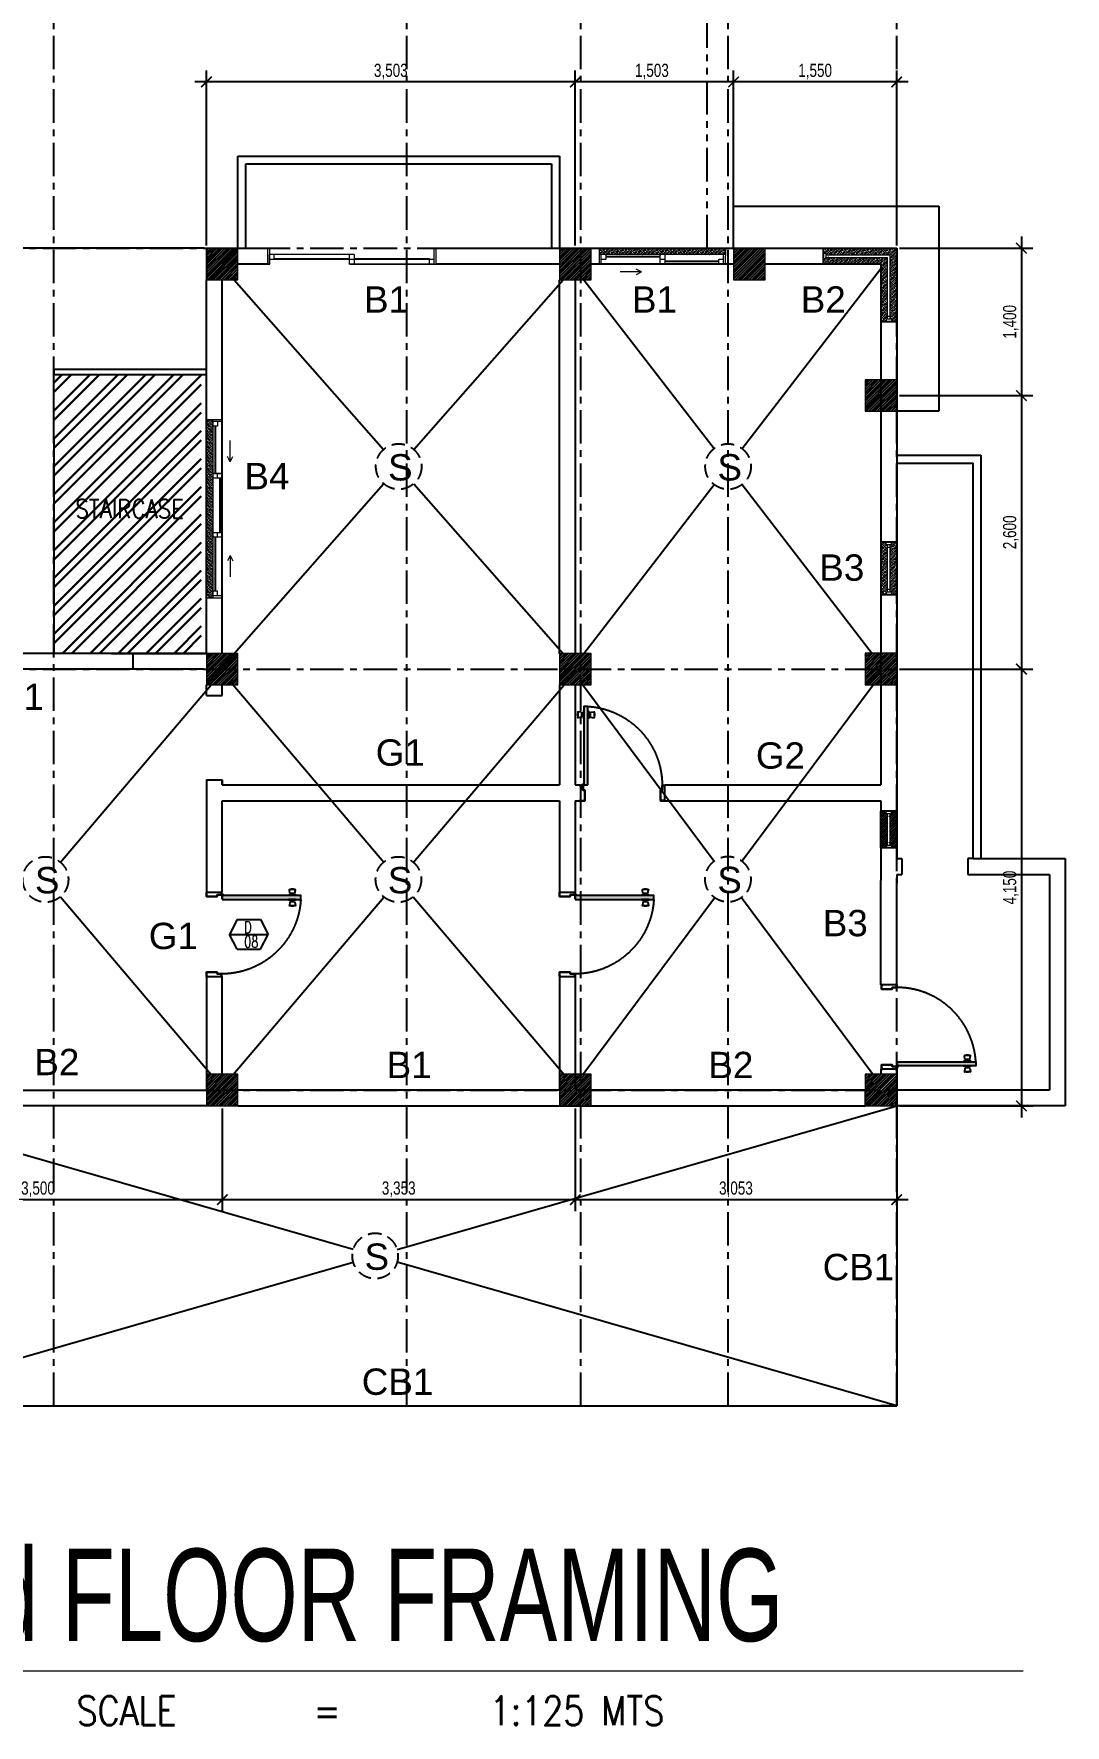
# Model space of a CAD drawing. Header units: millimetres. Extents: x -248340 to 456025, y 261499 to 1049645.
# Drawn here: x 82524 to 92319, y 466777 to 482847 of the extents above; entities that cross this region are included whole.
import ezdxf
from ezdxf.enums import TextEntityAlignment as Align

# ---------------------------------------------------------------- set-up
doc = ezdxf.new("R2010")
doc.units = ezdxf.units.MM
doc.header["$LTSCALE"] = 8
doc.header["$MEASUREMENT"] = 0
doc.header["$PDMODE"] = 3
doc.header["$PDSIZE"] = 0.3125
for name, pattern in [('CENTER', [50.8, 31.75, -6.35, 6.35, -6.35]), ('CONTINOUS', [0]), ('DASHED', [19.05, 12.7, -6.35]), ('DASHED2', [0.375, 0.25, -0.125]), ('HIDDEN', [9.525, 6.35, -3.175]), ('PHANTOM', [63.5, 31.75, -6.35, 6.35, -6.35, 6.35, -6.35])]:
    doc.linetypes.add(name, pattern=pattern)
doc.layers.get('0').update_dxf_attribs({"linetype": 'CONTINUOUS'})
doc.layers.get('DEFPOINTS').update_dxf_attribs({"color": 8, "linetype": 'CONTINUOUS'})
for name, color, linetype, lineweight in [('A-ANNO-DIMS', 211, 'CONTINUOUS', 9), ('A-GLAZ', 151, 'CONTINUOUS', 18), ('DIM', 2, 'CONTINUOUS', 25), ('S_wall', 251, 'CONTINUOUS', 0)]:
    doc.layers.add(name, color=color, linetype=linetype, lineweight=lineweight)
for name, color, linetype in [('ar_column', 7, 'CONTINUOUS'), ('ar_grid', 10, 'CENTER'), ('AR_ROOF', 7, 'CONTINUOUS'), ('ar_stairs', 7, 'CONTINOUS'), ('ar_wall', 7, 'CONTINOUS'), ('MARK', 7, 'CONTINUOUS'), ('TEXT', 2, 'CONTINUOUS')]:
    doc.layers.add(name, color=color, linetype=linetype)
doc.styles.add('ARIAL', font='arial.ttf')
doc.styles.add('EN-SCL-DIM', font='swisscl.ttf')
doc.styles.add('ROMANS', font='ROMANS', dxfattribs={"width": 0.8, "bigfont": 'BIGFONT'})
doc.styles.get("Standard").update_dxf_attribs({"font": 'txt.shx', "width": 0.7, "bigfont": 'extfont.shx'})
doc.dimstyles.new('SC50', dxfattribs={"dimscale": 0.5, "dimtxt": 250, "dimasz": 200, "dimexe": 220, "dimexo": 50, "dimgap": 50, "dimtad": 1, "dimdec": 0, "dimrnd": 1, "dimzin": 0, "dimdsep": 46, "dimlunit": 6, "dimtxsty": 'EN-SCL-DIM', "dimblk": 'ARCHTICK', "dimcen": 100, "dimdle": 220, "dimclrd": 1, "dimclre": 1, "dimclrt": 3, "dimadec": 0, "dimazin": 0, "dimtfac": 1, "dimtdec": 0, "dimtofl": 0, "dimtmove": 0, "dimatfit": 3, "dimldrblk": 'OPEN90', "dimfxl": 1, "dimtolj": 1, "dimtzin": 0, "dimarcsym": 1})
pattern_1 = [(45, (33792.382, 830795.118), (-17.6776695, 17.6776695), []), (45, (33810.06, 830795.118), (-17.6776695, 17.6776695), [12.5, -6.25])]

# ---------------------------------------------------------------- blocks, each defined once
blk = doc.blocks.new('column')
at = {"layer": 'A-ANNO-DIMS', "ltscale": 1.25}
h = blk.add_hatch(dxfattribs=at)
h.set_pattern_fill('ANSI32', color=5, scale=50)
h.paths.add_polyline_path([(50520, -350284), (50820, -350284), (50820, -349984), (50520, -349984)])
at = {"layer": 'A-ANNO-DIMS', "color": 0, "ltscale": 1.25}
blk.add_lwpolyline([(50520, -350284), (50820, -350284), (50820, -349984), (50520, -349984)], close=True, dxfattribs=at)
blk = doc.blocks.new('Pta 0.7 Der .15 Abierta')
blk.add_hatch(color=9).paths.add_polyline_path([(-0.064, 0.017), (-0.064, 0.712), (-0.029, 0.712), (-0.029, 0.017)])
h = blk.add_hatch(color=256)
h.paths.add_polyline_path([(0, -0.111), (0, -0.122), (-0.036, -0.122), (-0.036, -0.029), (-0.021, -0.029), (-0.021, 0.011), (0, 0.011), (0, 0), (0.001, 0), (0.001, 0.012), (-0.022, 0.012), (-0.022, -0.028), (-0.037, -0.028), (-0.037, -0.123), (0.001, -0.123), (0.001, -0.111)])
h.paths.add_polyline_path([(-0.744, -0.111), (-0.744, -0.122), (-0.708, -0.122), (-0.708, -0.029), (-0.723, -0.029), (-0.723, 0.011), (-0.744, 0.011), (-0.744, 0), (-0.745, 0), (-0.745, 0.012), (-0.722, 0.012), (-0.722, -0.028), (-0.707, -0.028), (-0.707, -0.123), (-0.745, -0.123), (-0.745, -0.111)])
for p, q in [((-0.122, 0.649), (-0.122, 0.628)), ((-0.12, 0.649), (-0.122, 0.649)), ((-0.12, 0.628), (-0.122, 0.628)), ((-0.12, 0.662), (-0.12, 0.615)), ((-0.087, 0.661), (-0.116, 0.665)), ((-0.087, 0.616), (-0.116, 0.612)), ((-0.085, 0.658), (-0.085, 0.619)), ((-0.074, 0.647), (-0.085, 0.647)), ((-0.074, 0.63), (-0.085, 0.63)), ((-0.074, 0.629), (-0.074, 0.648)), ((-0.064, 0.672), (-0.07, 0.672)), ((-0.07, 0.672), (-0.07, 0.604)), ((-0.064, 0.604), (-0.07, 0.604)), ((-0.064, 0.672), (-0.064, 0.604)), ((-0.029, 0.672), (-0.024, 0.672)), ((-0.029, 0.672), (-0.029, 0.604)), ((-0.029, 0.604), (-0.024, 0.604)), ((-0.024, 0.672), (-0.024, 0.604)), ((-0.019, 0.629), (-0.019, 0.648)), ((-0.019, 0.647), (-0.009, 0.647)), ((-0.019, 0.63), (-0.009, 0.63)), ((-0.009, 0.658), (-0.009, 0.619)), ((-0.006, 0.661), (0.023, 0.665)), ((-0.006, 0.616), (0.023, 0.612)), ((0.026, 0.662), (0.026, 0.615)), ((0.026, 0.649), (0.028, 0.649)), ((0.026, 0.628), (0.028, 0.628)), ((0.028, 0.649), (0.028, 0.628))]:
    blk.add_line(p, q)
for points in [[(-0.064, 0.017), (-0.064, 0.712), (-0.029, 0.712), (-0.029, 0.017)], [(-0.744, -0.111), (-0.744, -0.122), (-0.708, -0.122), (-0.708, -0.029), (-0.723, -0.029), (-0.723, 0.011), (-0.744, 0.011), (-0.744, 0), (-0.745, 0), (-0.745, 0.012), (-0.722, 0.012), (-0.722, -0.028), (-0.707, -0.028), (-0.707, -0.123), (-0.745, -0.123), (-0.745, -0.111)], [(0, -0.111), (0, -0.122), (-0.036, -0.122), (-0.036, -0.029), (-0.021, -0.029), (-0.021, 0.011), (0, 0.011), (0, 0), (0.001, 0), (0.001, 0.012), (-0.022, 0.012), (-0.022, -0.028), (-0.037, -0.028), (-0.037, -0.123), (0.001, -0.123), (0.001, -0.111)]]:
    blk.add_lwpolyline(points, close=True)
for points in [[(-0.025, 0.016, 0.414214), (-0.026, 0.017), (-0.056, 0.017), (-0.056, 0.016), (-0.026, 0.016, 12.92773), (-0.026, 0.018), (-0.025, 0.017, -13.063763), (-0.025, 0.016)], [(-0.023, 0.014, -0.414214), (-0.022, 0.013), (-0.022, -0.017), (-0.023, -0.017), (-0.023, 0.013, -12.92773), (-0.022, 0.013), (-0.022, 0.014, 13.063763), (-0.023, 0.014)]]:
    blk.add_lwpolyline(points, format="xyb", close=True)
at = {"color": 8, "linetype": 'HIDDEN'}
blk.add_arc((-0.022, 0.014), 0.7, 93.4999, 180.1273, dxfattribs=at)
for centre, radius, start, end in [((-0.117, 0.662), 0.003, 82.0235, 180), ((-0.117, 0.615), 0.003, 180, 277.9765), ((-0.088, 0.658), 0.003, 0, 82.0235), ((-0.088, 0.619), 0.003, 277.9765, 0), ((-0.074, 0.652), 0.00392, 264.8527, 9.8194), ((-0.074, 0.625), 0.00392, 350.1806, 95.1473), ((-0.02, 0.652), 0.00392, 170.1806, 275.1473), ((-0.02, 0.625), 0.00392, 84.8527, 189.8194), ((-0.006, 0.658), 0.003, 97.9765, 180), ((-0.006, 0.619), 0.003, 180, 262.0235), ((0.023, 0.662), 0.003, 0, 97.9765), ((0.023, 0.615), 0.003, 262.0235, 0)]:
    blk.add_arc(centre, radius, start, end)
blk = doc.blocks.new('win2')
at = {"layer": 'A-GLAZ'}
for p, q in [((56227, -350009), (56227, -350109)), ((56252, -350034), (56227, -350034)), ((56252, -350084), (56227, -350084)), ((56252, -350034), (56252, -350084)), ((56252, -350041), (56254, -350041)), ((56252, -350047), (56864, -350047)), ((56252, -350072), (56839, -350072)), ((56252, -350077), (56254, -350077)), ((56254, -350041), (56254, -350044)), ((56254, -350044), (56257, -350044)), ((56254, -350077), (56254, -350074)), ((56254, -350074), (56257, -350074)), ((56257, -350044), (56257, -350047)), ((56257, -350074), (56257, -350072)), ((56839, -350659), (56839, -350072)), ((56864, -350659), (56864, -350047)), ((56877, -350659), (56827, -350659)), ((56827, -350659), (56827, -350684)), ((56834, -350659), (56834, -350657)), ((56834, -350657), (56837, -350657)), ((56837, -350657), (56837, -350654)), ((56837, -350654), (56839, -350654)), ((56867, -350654), (56864, -350654)), ((56867, -350657), (56867, -350654)), ((56870, -350657), (56867, -350657)), ((56870, -350659), (56870, -350657)), ((56877, -350659), (56877, -350684)), ((56902, -350684), (56802, -350684))]:
    blk.add_line(p, q, dxfattribs=at)
at = {"layer": 'A-GLAZ', "linetype": 'DASHED2'}
for p, q in [((56277, -350047), (56277, -350072)), ((56864, -350634), (56839, -350634))]:
    blk.add_line(p, q, dxfattribs=at)
at = {"layer": 'ar_wall', "ltscale": 1.25}
for p, q in [((56227, -349984), (56227, -350134)), ((56927, -349984), (56927, -350134)), ((56927, -350684), (56777, -350684))]:
    blk.add_line(p, q, dxfattribs=at)
blk = doc.blocks.new('wind')
at = {"layer": 'A-GLAZ'}
for p, q in [((54025, -350529), (54025, -350629)), ((54050, -350554), (54025, -350554)), ((54050, -350604), (54025, -350604)), ((54050, -350554), (54050, -350604)), ((54050, -350561), (54052, -350561)), ((54050, -350567), (54500, -350567)), ((54050, -350592), (54500, -350592)), ((54050, -350597), (54052, -350597)), ((54052, -350561), (54052, -350564)), ((54052, -350564), (54055, -350564)), ((54052, -350597), (54052, -350594)), ((54052, -350594), (54055, -350594)), ((54055, -350564), (54055, -350567)), ((54055, -350594), (54055, -350592)), ((54497, -350564), (54494, -350564)), ((54494, -350564), (54494, -350567)), ((54494, -350594), (54494, -350592)), ((54497, -350594), (54494, -350594)), ((54500, -350561), (54497, -350561)), ((54497, -350561), (54497, -350564)), ((54497, -350597), (54497, -350594)), ((54500, -350597), (54497, -350597)), ((54500, -350554), (54500, -350604)), ((54500, -350554), (54525, -350554)), ((54500, -350604), (54525, -350604)), ((54525, -350629), (54525, -350529)), ((54525, -350529), (54525, -350629))]:
    blk.add_line(p, q, dxfattribs=at)
at = {"layer": 'A-GLAZ', "linetype": 'DASHED2'}
for p, q in [((54075, -350567), (54075, -350592)), ((54475, -350567), (54475, -350592))]:
    blk.add_line(p, q, dxfattribs=at)
blk = doc.blocks.new('123')
at = {"layer": 'A-GLAZ', "true_color": 0x939598}
h = blk.add_hatch(dxfattribs=at)
h.set_pattern_fill('ANSI33', color=252, scale=100)
h.set_pattern_definition([(45, (0, -31110.742), (-17.6776695, 17.6776695), []), (45, (17.678, -31110.742), (-17.6776695, 17.6776695), [12.5, -6.25])])
h.paths.add_polyline_path([(54169, -381095), (52473, -381095), (52473, -381156), (52537, -381156), (53051, -381156), (53096, -381156), (53654, -381156), (54169, -381156)])
at = {"layer": 'A-GLAZ'}
for p, q in [((54169, -381095), (52473, -381095)), ((53051, -381156), (52537, -381156)), ((53654, -381156), (53096, -381156)), ((54169, -381156), (53654, -381156)), ((52473, -381245), (53673, -381245)), ((53051, -381245), (52492, -381245)), ((52875, -381321), (52672, -381321)), ((52875, -381321), (52824, -381296)), ((52875, -381321), (52824, -381347)), ((53610, -381245), (53096, -381245)), ((53767, -381321), (53818, -381296)), ((53767, -381321), (53818, -381347)), ((53767, -381321), (53970, -381321))]:
    blk.add_line(p, q, dxfattribs=at)
at = {"layer": 'A-GLAZ', "lineweight": 18}
for p, q in [((52473, -381095), (52473, -381245)), ((52537, -381156), (52473, -381156)), ((52492, -381245), (52492, -381156)), ((52537, -381201), (52537, -381156)), ((53096, -381156), (53051, -381156)), ((53051, -381245), (53051, -381156)), ((53096, -381156), (53096, -381245)), ((53654, -381156), (53610, -381156)), ((53610, -381245), (53610, -381156)), ((53673, -381156), (53654, -381156)), ((53654, -381245), (53654, -381156)), ((53654, -381156), (53654, -381245)), ((54105, -381201), (54105, -381156)), ((54150, -381245), (54150, -381156)), ((54169, -381095), (54169, -381245)), ((52492, -381245), (52473, -381245)), ((52492, -381201), (52537, -381201)), ((53051, -381201), (53096, -381201)), ((53096, -381245), (53051, -381245)), ((53610, -381201), (53654, -381201)), ((53610, -381245), (53610, -381201)), ((53610, -381201), (53654, -381201)), ((54169, -381245), (53610, -381245)), ((53654, -381245), (53610, -381245)), ((54150, -381201), (54105, -381201))]:
    blk.add_line(p, q, dxfattribs=at)
at = {"layer": 'A-GLAZ', "lineweight": 25}
for p, q in [((53051, -381178), (52537, -381178)), ((54105, -381178), (53654, -381179)), ((53610, -381223), (53096, -381223))]:
    blk.add_line(p, q, dxfattribs=at)
blk = doc.blocks.new('231231')
at = {"layer": 'ar_wall', "ltscale": 1.25, "true_color": 0x939598}
h = blk.add_hatch(dxfattribs=at)
h.set_pattern_fill('ANSI33', color=252, scale=75)
h.paths.add_polyline_path([(57096, -385360), (57093, -385360), (57093, -385357), (57090, -385357), (57090, -385355), (57083, -385355), (57083, -385330), (57058, -385330), (57033, -385330), (57033, -385680), (57083, -385680), (57083, -385655), (57090, -385655), (57090, -385652), (57093, -385652), (57093, -385649), (57096, -385649)])
h.paths.add_polyline_path([(57183, -385330), (57133, -385330), (57133, -385355), (57126, -385355), (57126, -385357), (57123, -385357), (57123, -385360), (57121, -385360), (57121, -385649), (57123, -385649), (57123, -385652), (57126, -385652), (57126, -385655), (57133, -385655), (57133, -385680), (57183, -385680)])
at = {"layer": 'A-GLAZ'}
for p, q in [((57058, -385330), (57158, -385330)), ((57158, -385330), (57058, -385330)), ((57083, -385355), (57083, -385330)), ((57133, -385355), (57083, -385355)), ((57090, -385355), (57090, -385357)), ((57090, -385357), (57093, -385357)), ((57093, -385357), (57093, -385360)), ((57093, -385360), (57096, -385360)), ((57096, -385655), (57096, -385355)), ((57121, -385655), (57121, -385355)), ((57123, -385360), (57121, -385360)), ((57126, -385357), (57123, -385357)), ((57123, -385357), (57123, -385360)), ((57126, -385355), (57126, -385357)), ((57133, -385355), (57133, -385330)), ((57158, -385680), (57058, -385680)), ((57133, -385655), (57083, -385655)), ((57083, -385655), (57083, -385680)), ((57090, -385655), (57090, -385652)), ((57090, -385652), (57093, -385652)), ((57093, -385652), (57093, -385649)), ((57093, -385649), (57096, -385649)), ((57123, -385649), (57121, -385649)), ((57123, -385652), (57123, -385649)), ((57126, -385652), (57123, -385652)), ((57126, -385655), (57126, -385652)), ((57133, -385655), (57133, -385680))]:
    blk.add_line(p, q, dxfattribs=at)
at = {"layer": 'A-GLAZ', "linetype": 'DASHED2'}
for p, q in [((57121, -385380), (57096, -385380)), ((57121, -385630), (57096, -385630))]:
    blk.add_line(p, q, dxfattribs=at)
at = {"layer": 'ar_wall', "ltscale": 1.25}
for p, q in [((57183, -385330), (57033, -385330)), ((57033, -385680), (57033, -385330)), ((57183, -385680), (57183, -385330)), ((57183, -385680), (57033, -385680))]:
    blk.add_line(p, q, dxfattribs=at)
blk = doc.blocks.new('M_Window-Sliding-Double - 1200 x 1200mm-712927-4_ 2ND FLR FFL')
at = {"layer": 'A-GLAZ'}
for p, q in [((198.4, 147.39), (249.2, 172.79)), ((600, 71.19), (-600, 71.19)), ((-536.5, 71.19), (-22.225, 71.19)), ((22.225, 71.19), (580.95, 71.19)), ((198.4, 147.39), (249.2, 121.99)), ((198.4, 147.39), (401.6, 147.39)), ((-600, -78.81), (600, -78.81)), ((-580.95, -17.71), (-22.225, -17.71)), ((22.225, -17.71), (536.5, -17.71))]:
    blk.add_line(p, q, dxfattribs=at)
at = {"layer": 'A-GLAZ', "lineweight": 18}
for p, q in [((-600, 71.19), (-600, -78.81)), ((-600, 71.19), (-536.5, 71.19)), ((-580.95, 71.19), (-580.95, -17.71)), ((-536.5, 26.74), (-580.95, 26.74)), ((-536.5, 71.19), (-536.5, 26.74)), ((-22.225, -17.71), (-22.225, 71.19)), ((-22.225, 71.19), (22.225, 71.19)), ((22.225, 26.74), (-22.225, 26.74)), ((22.225, 71.19), (22.225, -17.71)), ((536.5, 26.74), (536.5, -17.71)), ((580.95, 26.74), (536.5, 26.74)), ((580.95, 71.19), (600, 71.19)), ((580.95, 71.19), (580.95, -17.71)), ((600, -78.81), (600, 71.19)), ((-600, -17.71), (-580.95, -17.71)), ((-22.225, -17.71), (22.225, -17.71)), ((536.5, -17.71), (600, -17.71))]:
    blk.add_line(p, q, dxfattribs=at)
at = {"layer": 'A-GLAZ', "lineweight": 25}
for p, q in [((-536.5, 48.965), (-22.225, 48.965)), ((22.225, 4.515), (536.5, 4.515))]:
    blk.add_line(p, q, dxfattribs=at)
blk = doc.blocks.new('SDDAS')
at = {"layer": 'A-GLAZ', "lineweight": 18}
for p, q in [((96097, -350599), (96097, -350449)), ((96116, -350450), (96097, -350450)), ((96116, -350599), (96116, -350449)), ((97678, -350599), (97678, -350449)), ((97678, -350449), (97697, -350449)), ((97697, -350599), (97697, -350449)), ((96097, -350510), (96097, -350599)), ((96116, -350599), (96097, -350599)), ((96160, -350510), (96116, -350510)), ((96116, -350599), (96116, -350510)), ((96116, -350554), (96160, -350554)), ((96160, -350554), (96160, -350510)), ((96919, -350510), (96874, -350510)), ((96874, -350599), (96874, -350510)), ((96874, -350554), (96919, -350554)), ((96919, -350599), (96874, -350599)), ((96919, -350510), (96919, -350599)), ((97633, -350554), (97678, -350554)), ((97633, -350599), (97633, -350554)), ((97678, -350599), (97633, -350599))]:
    blk.add_line(p, q, dxfattribs=at)
at = {"layer": 'A-GLAZ'}
for p, q in [((96097, -350599), (96116, -350599)), ((96874, -350510), (96160, -350510)), ((96874, -350599), (97697, -350599)), ((97633, -350599), (96919, -350599)), ((97678, -350510), (97678, -350510))]:
    blk.add_line(p, q, dxfattribs=at)
at = {"layer": 'A-GLAZ', "lineweight": 25}
for p, q in [((96874, -350554), (96160, -350554)), ((97633, -350554), (96919, -350554))]:
    blk.add_line(p, q, dxfattribs=at)
blk = doc.blocks.new('_ArchTick')
at = {"color": 0, "linetype": 'ByBlock', "const_width": 0.15}
blk.add_lwpolyline([(-0.5, -0.5), (0.5, 0.5)], dxfattribs=at)
blk = doc.blocks.new('*D797')
at = {"layer": 'DEFPOINTS', "color": 0, "lineweight": 30, "ltscale": 1.25, "transparency": 16777216}
for p in [(89169, 482390), (89169, 480811), (90719, 480811)]:
    blk.add_point(p, dxfattribs=at)
at = {"layer": 'DIM', "color": 1, "lineweight": -2, "ltscale": 1.25, "transparency": 16777216}
for p, q in [((89169, 480836), (89169, 482500)), ((90719, 480836), (90719, 482500)), ((90829, 482390), (89059, 482390))]:
    blk.add_line(p, q, dxfattribs=at)
at = {"layer": 'DIM', "color": 1, "lineweight": -2, "ltscale": 1.25, "transparency": 16777216, "xscale": 100, "yscale": 100, "zscale": 100, "rotation": 180}
blk.add_blockref('_ArchTick', (89169, 482390), dxfattribs=at)
at = {"layer": 'DIM', "color": 1, "lineweight": -2, "ltscale": 1.25, "transparency": 16777216, "xscale": 100, "yscale": 100, "zscale": 100}
blk.add_blockref('_ArchTick', (90719, 482390), dxfattribs=at)
at = {"layer": 'DIM', "color": 3, "ltscale": 1.25, "transparency": 16777216, "insert": (89944, 482489), "char_height": 125, "attachment_point": 5, "style": 'EN-SCL-DIM'}
blk.add_mtext('\\A1;1,550', dxfattribs=at)
blk = doc.blocks.new('_Open90')
at = {"color": 0, "linetype": 'ByBlock', "lineweight": -2}
for p, q in [((0, 0), (-1, 0)), ((-0.5, 0.5), (0, 0)), ((0, 0), (-0.5, -0.5))]:
    blk.add_line(p, q, dxfattribs=at)
blk = doc.blocks.new('*D790')
at = {"layer": 'DEFPOINTS', "color": 0, "lineweight": 30, "ltscale": 1.25, "transparency": 16777216}
for p in [(87666, 482390), (87666, 480811), (89169, 480811)]:
    blk.add_point(p, dxfattribs=at)
at = {"layer": 'DIM', "color": 1, "lineweight": -2, "ltscale": 1.25, "transparency": 16777216}
for p, q in [((87666, 480836), (87666, 482500)), ((89169, 480836), (89169, 482500)), ((89279, 482390), (87556, 482390))]:
    blk.add_line(p, q, dxfattribs=at)
at = {"layer": 'DIM', "color": 1, "lineweight": -2, "ltscale": 1.25, "transparency": 16777216, "xscale": 100, "yscale": 100, "zscale": 100, "rotation": 180}
blk.add_blockref('_ArchTick', (87666, 482390), dxfattribs=at)
at = {"layer": 'DIM', "color": 1, "lineweight": -2, "ltscale": 1.25, "transparency": 16777216, "xscale": 100, "yscale": 100, "zscale": 100}
blk.add_blockref('_ArchTick', (89169, 482390), dxfattribs=at)
at = {"layer": 'DIM', "color": 3, "ltscale": 1.25, "transparency": 16777216, "insert": (88394, 482489), "char_height": 125, "attachment_point": 5, "style": 'EN-SCL-DIM'}
blk.add_mtext('\\A1;1,503', dxfattribs=at)
blk = doc.blocks.new('*D791')
at = {"layer": 'DEFPOINTS', "color": 0, "lineweight": 30, "ltscale": 1.25, "transparency": 16777216}
for p in [(84163, 482390), (84163, 480811), (87666, 480811)]:
    blk.add_point(p, dxfattribs=at)
at = {"layer": 'DIM', "color": 1, "lineweight": -2, "ltscale": 1.25, "transparency": 16777216}
for p, q in [((84163, 480836), (84163, 482500)), ((87666, 480836), (87666, 482500)), ((87776, 482390), (84053, 482390))]:
    blk.add_line(p, q, dxfattribs=at)
at = {"layer": 'DIM', "color": 1, "lineweight": -2, "ltscale": 1.25, "transparency": 16777216, "xscale": 100, "yscale": 100, "zscale": 100, "rotation": 180}
blk.add_blockref('_ArchTick', (84163, 482390), dxfattribs=at)
at = {"layer": 'DIM', "color": 1, "lineweight": -2, "ltscale": 1.25, "transparency": 16777216, "xscale": 100, "yscale": 100, "zscale": 100}
blk.add_blockref('_ArchTick', (87666, 482390), dxfattribs=at)
at = {"layer": 'DIM', "color": 3, "ltscale": 1.25, "transparency": 16777216, "insert": (85914, 482489), "char_height": 125, "attachment_point": 5, "style": 'EN-SCL-DIM'}
blk.add_mtext('\\A1;3,503', dxfattribs=at)
blk = doc.blocks.new('*D798')
at = {"layer": 'DEFPOINTS', "color": 0, "lineweight": 30, "ltscale": 1.25, "transparency": 16777216}
for p in [(84163, 480811), (80084, 476811), (84163, 476811)]:
    blk.add_point(p, dxfattribs=at)
at = {"layer": 'DIM', "color": 1, "lineweight": -2, "ltscale": 1.25, "transparency": 16777216}
for p, q in [((80084, 480921), (80084, 476701)), ((84138, 480811), (79974, 480811)), ((84138, 476811), (79974, 476811))]:
    blk.add_line(p, q, dxfattribs=at)
at = {"layer": 'DIM', "color": 1, "lineweight": -2, "ltscale": 1.25, "transparency": 16777216, "xscale": 100, "yscale": 100, "zscale": 100}
for p, rotation in [((80084, 480811), 90), ((80084, 476811), 270)]:
    blk.add_blockref('_ArchTick', p, dxfattribs=dict(at, rotation=rotation))
at = {"layer": 'DIM', "color": 3, "ltscale": 1.25, "transparency": 16777216, "insert": (79985, 478811), "char_height": 125, "attachment_point": 5, "rotation": 90, "style": 'EN-SCL-DIM'}
blk.add_mtext('\\A1;4,000', dxfattribs=at)
blk = doc.blocks.new('*D800')
at = {"layer": 'DEFPOINTS', "color": 0, "lineweight": 30, "ltscale": 1.25, "transparency": 16777216}
for p in [(90719, 480811), (90719, 479411), (91903, 479411)]:
    blk.add_point(p, dxfattribs=at)
at = {"layer": 'DIM', "color": 1, "lineweight": -2, "ltscale": 1.25, "transparency": 16777216}
for p, q in [((91903, 480921), (91903, 479301)), ((90744, 480811), (92013, 480811)), ((90744, 479411), (92013, 479411))]:
    blk.add_line(p, q, dxfattribs=at)
at = {"layer": 'DIM', "color": 1, "lineweight": -2, "ltscale": 1.25, "transparency": 16777216, "xscale": 100, "yscale": 100, "zscale": 100}
for p, rotation in [((91903, 480811), 90), ((91903, 479411), 270)]:
    blk.add_blockref('_ArchTick', p, dxfattribs=dict(at, rotation=rotation))
at = {"layer": 'DIM', "color": 3, "ltscale": 1.25, "transparency": 16777216, "insert": (91803, 480111), "char_height": 125, "attachment_point": 5, "rotation": 90, "style": 'EN-SCL-DIM'}
blk.add_mtext('\\A1;1,400', dxfattribs=at)
blk = doc.blocks.new('*D793')
at = {"layer": 'DEFPOINTS', "color": 0, "lineweight": 30, "ltscale": 1.25, "transparency": 16777216}
for p in [(90719, 479411), (90719, 476811), (91903, 476811)]:
    blk.add_point(p, dxfattribs=at)
at = {"layer": 'DIM', "color": 1, "lineweight": -2, "ltscale": 1.25, "transparency": 16777216}
for p, q in [((90744, 479411), (92013, 479411)), ((91903, 479521), (91903, 476701)), ((90744, 476811), (92013, 476811))]:
    blk.add_line(p, q, dxfattribs=at)
at = {"layer": 'DIM', "color": 1, "lineweight": -2, "ltscale": 1.25, "transparency": 16777216, "xscale": 100, "yscale": 100, "zscale": 100}
for p, rotation in [((91903, 479411), 90), ((91903, 476811), 270)]:
    blk.add_blockref('_ArchTick', p, dxfattribs=dict(at, rotation=rotation))
at = {"layer": 'DIM', "color": 3, "ltscale": 1.25, "transparency": 16777216, "insert": (91803, 478111), "char_height": 125, "attachment_point": 5, "rotation": 90, "style": 'EN-SCL-DIM'}
blk.add_mtext('\\A1;2,600', dxfattribs=at)
blk = doc.blocks.new('*D794')
at = {"layer": 'DEFPOINTS', "color": 0, "lineweight": 30, "ltscale": 1.25, "transparency": 16777216}
for p in [(90719, 476811), (90719, 472661), (91903, 472661)]:
    blk.add_point(p, dxfattribs=at)
at = {"layer": 'DIM', "color": 1, "lineweight": -2, "ltscale": 1.25, "transparency": 16777216}
for p, q in [((91903, 476921), (91903, 472551)), ((90744, 476811), (92013, 476811)), ((90744, 472661), (92013, 472661))]:
    blk.add_line(p, q, dxfattribs=at)
at = {"layer": 'DIM', "color": 1, "lineweight": -2, "ltscale": 1.25, "transparency": 16777216, "xscale": 100, "yscale": 100, "zscale": 100}
for p, rotation in [((91903, 476811), 90), ((91903, 472661), 270)]:
    blk.add_blockref('_ArchTick', p, dxfattribs=dict(at, rotation=rotation))
at = {"layer": 'DIM', "color": 3, "ltscale": 1.25, "transparency": 16777216, "insert": (91803, 474736), "char_height": 125, "attachment_point": 5, "rotation": 90, "style": 'EN-SCL-DIM'}
blk.add_mtext('\\A1;4,150', dxfattribs=at)
blk = doc.blocks.new('*D801')
at = {"layer": 'DEFPOINTS', "color": 0, "lineweight": 30, "ltscale": 1.25, "transparency": 16777216}
for p in [(87666, 472661), (90719, 472661), (87666, 471770)]:
    blk.add_point(p, dxfattribs=at)
at = {"layer": 'DIM', "color": 1, "lineweight": -2, "ltscale": 1.25, "transparency": 16777216}
for p, q in [((87666, 472636), (87666, 471660)), ((90719, 472636), (90719, 471660)), ((90829, 471770), (87556, 471770))]:
    blk.add_line(p, q, dxfattribs=at)
at = {"layer": 'DIM', "color": 1, "lineweight": -2, "ltscale": 1.25, "transparency": 16777216, "xscale": 100, "yscale": 100, "zscale": 100, "rotation": 180}
blk.add_blockref('_ArchTick', (87666, 471770), dxfattribs=at)
at = {"layer": 'DIM', "color": 1, "lineweight": -2, "ltscale": 1.25, "transparency": 16777216, "xscale": 100, "yscale": 100, "zscale": 100}
blk.add_blockref('_ArchTick', (90719, 471770), dxfattribs=at)
at = {"layer": 'DIM', "color": 3, "ltscale": 1.25, "transparency": 16777216, "insert": (89192, 471869), "char_height": 125, "attachment_point": 5, "style": 'EN-SCL-DIM'}
blk.add_mtext('\\A1;3,053', dxfattribs=at)
blk = doc.blocks.new('*D802')
at = {"layer": 'DEFPOINTS', "color": 0, "lineweight": 30, "ltscale": 1.25, "transparency": 16777216}
for p in [(87666, 472661), (90719, 472661), (87666, 471770)]:
    blk.add_point(p, dxfattribs=at)
at = {"layer": 'DIM', "color": 1, "lineweight": -2, "ltscale": 1.25, "transparency": 16777216}
for p, q in [((87666, 472636), (87666, 471660)), ((90719, 472636), (90719, 471660)), ((90829, 471770), (87556, 471770))]:
    blk.add_line(p, q, dxfattribs=at)
at = {"layer": 'DIM', "color": 1, "lineweight": -2, "ltscale": 1.25, "transparency": 16777216, "xscale": 100, "yscale": 100, "zscale": 100, "rotation": 180}
blk.add_blockref('_ArchTick', (87666, 471770), dxfattribs=at)
at = {"layer": 'DIM', "color": 1, "lineweight": -2, "ltscale": 1.25, "transparency": 16777216, "xscale": 100, "yscale": 100, "zscale": 100}
blk.add_blockref('_ArchTick', (90719, 471770), dxfattribs=at)
at = {"layer": 'DIM', "color": 3, "ltscale": 1.25, "transparency": 16777216, "insert": (89192, 471869), "char_height": 125, "attachment_point": 5, "style": 'EN-SCL-DIM'}
blk.add_mtext('\\A1;3,053', dxfattribs=at)
blk = doc.blocks.new('*D795')
at = {"layer": 'DEFPOINTS', "color": 0, "lineweight": 30, "ltscale": 1.25, "transparency": 16777216}
for p in [(80813, 472661), (84313, 472661), (80813, 471770)]:
    blk.add_point(p, dxfattribs=at)
at = {"layer": 'DIM', "color": 1, "lineweight": -2, "ltscale": 1.25, "transparency": 16777216}
for p, q in [((80813, 472636), (80813, 471660)), ((84313, 472636), (84313, 471660)), ((84423, 471770), (80703, 471770))]:
    blk.add_line(p, q, dxfattribs=at)
at = {"layer": 'DIM', "color": 1, "lineweight": -2, "ltscale": 1.25, "transparency": 16777216, "xscale": 100, "yscale": 100, "zscale": 100, "rotation": 180}
blk.add_blockref('_ArchTick', (80813, 471770), dxfattribs=at)
at = {"layer": 'DIM', "color": 1, "lineweight": -2, "ltscale": 1.25, "transparency": 16777216, "xscale": 100, "yscale": 100, "zscale": 100}
blk.add_blockref('_ArchTick', (84313, 471770), dxfattribs=at)
at = {"layer": 'DIM', "color": 3, "ltscale": 1.25, "transparency": 16777216, "insert": (82563, 471869), "char_height": 125, "attachment_point": 5, "style": 'EN-SCL-DIM'}
blk.add_mtext('\\A1;3,500', dxfattribs=at)
blk = doc.blocks.new('*D796')
at = {"layer": 'DEFPOINTS', "color": 0, "lineweight": 30, "ltscale": 1.25, "transparency": 16777216}
for p in [(84313, 472661), (87666, 472661), (84313, 471770)]:
    blk.add_point(p, dxfattribs=at)
at = {"layer": 'DIM', "color": 1, "lineweight": -2, "ltscale": 1.25, "transparency": 16777216}
for p, q in [((84313, 472636), (84313, 471660)), ((87666, 472636), (87666, 471660)), ((87776, 471770), (84203, 471770))]:
    blk.add_line(p, q, dxfattribs=at)
at = {"layer": 'DIM', "color": 1, "lineweight": -2, "ltscale": 1.25, "transparency": 16777216, "xscale": 100, "yscale": 100, "zscale": 100, "rotation": 180}
blk.add_blockref('_ArchTick', (84313, 471770), dxfattribs=at)
at = {"layer": 'DIM', "color": 1, "lineweight": -2, "ltscale": 1.25, "transparency": 16777216, "xscale": 100, "yscale": 100, "zscale": 100}
blk.add_blockref('_ArchTick', (87666, 471770), dxfattribs=at)
at = {"layer": 'DIM', "color": 3, "ltscale": 1.25, "transparency": 16777216, "insert": (85989, 471869), "char_height": 125, "attachment_point": 5, "style": 'EN-SCL-DIM'}
blk.add_mtext('\\A1;3,353', dxfattribs=at)

msp = doc.modelspace()

# ---------------------------------------------------------------- hatches: boundary and pattern name
at = {"lineweight": 30, "ltscale": 1.25}
h = msp.add_hatch(dxfattribs=at)
h.set_pattern_fill('ANSI32', color=5, scale=500)
h.set_pattern_definition([(45, (37728.3, 654898.3), (-132.58252, 132.58252), []), (45, (37816.7, 654898.3), (-132.58252, 132.58252), [])])
h.paths.add_polyline_path([(84112.523, 479610.672), (82712.523, 479610.672), (82712.523, 479010.672), (82712.447, 477985.689), (82712.371, 476960.706), (83512.371, 476960.716), (84102.271, 476960.672), (84112.523, 476960.672)])
at = {"layer": 'A-GLAZ', "true_color": 0x939598}
h = msp.add_hatch(dxfattribs=at)
h.set_pattern_fill('ANSI33', color=252, scale=100)
h.set_pattern_definition([(45, (35421.124, 830795.074), (-17.6776695, 17.6776695), []), (45, (35438.802, 830795.074), (-17.6776695, 17.6776695), [12.5, -6.25])])
h.paths.add_polyline_path([(89094.465, 480810.628), (87894.465, 480810.628), (87894.46, 480749.617), (87957.96, 480749.612), (88472.235, 480749.574), (88516.685, 480749.571), (89075.41, 480749.529), (89094.46, 480749.528)])
h = msp.add_hatch(dxfattribs=at)
h.set_pattern_fill('ANSI33', color=252, scale=100)
h.set_pattern_definition(pattern_1)
h.paths.add_polyline_path([(90718.923, 480810.672), (90018.923, 480810.672), (90018.923, 480760.672), (90043.923, 480760.672), (90043.923, 480753.687), (90046.387, 480753.687), (90046.387, 480750.642), (90049.464, 480750.642), (90049.464, 480748.172), (90656.423, 480748.172), (90656.423, 480141.213), (90658.892, 480141.213), (90658.892, 480138.136), (90661.937, 480138.136), (90661.937, 480135.672), (90668.923, 480135.672), (90668.923, 480110.672), (90693.923, 480110.672), (90718.923, 480110.672)])
h = msp.add_hatch(dxfattribs=at)
h.set_pattern_fill('ANSI33', color=252, scale=100)
h.set_pattern_definition(pattern_1)
h.paths.add_polyline_path([(90631.423, 480723.172), (90049.464, 480723.172), (90049.464, 480720.703), (90046.387, 480720.703), (90046.387, 480717.658), (90043.923, 480717.658), (90043.923, 480710.672), (90018.923, 480710.672), (90018.923, 480685.672), (90018.923, 480660.672), (90568.923, 480660.672), (90568.923, 480110.672), (90618.923, 480110.672), (90618.923, 480135.672), (90625.908, 480135.672), (90625.908, 480138.136), (90628.953, 480138.136), (90628.953, 480141.213), (90631.423, 480141.213)])
h = msp.add_hatch(dxfattribs=at)
h.set_pattern_fill('ANSI33', color=252, scale=100)
h.set_pattern_definition([(45, (33792.382, 830051.233), (-17.6776695, 17.6776695), []), (45, (33810.06, 830051.233), (-17.6776695, 17.6776695), [12.5, -6.25])])
h.paths.add_polyline_path([(90693.923, 478016.859), (90718.923, 478016.859), (90718.923, 477516.859), (90668.923, 477516.859), (90668.923, 477541.859), (90661.937, 477541.859), (90661.937, 477544.323), (90658.892, 477544.323), (90658.892, 477547.4), (90656.423, 477547.4), (90656.423, 477986.318), (90658.892, 477986.318), (90658.892, 477989.396), (90661.937, 477989.396), (90661.937, 477991.859), (90668.923, 477991.859), (90668.923, 478016.859)])
h.paths.add_polyline_path([(90618.923, 478016.859), (90618.923, 477991.859), (90625.908, 477991.859), (90625.908, 477989.396), (90628.953, 477989.396), (90628.953, 477986.318), (90631.423, 477986.318), (90631.423, 477547.4), (90628.953, 477547.4), (90628.953, 477544.323), (90625.908, 477544.323), (90625.908, 477541.859), (90618.923, 477541.859), (90618.923, 477516.859), (90593.923, 477516.859), (90568.923, 477516.859), (90568.923, 478016.859)])

# ---------------------------------------------------------------- linework, layer by layer
at = {"color": 3, "linetype": 'DASHED', "ltscale": 1.25}
for centre in [(85989.123, 478735.672), (89117.397, 478735.768), (82634.961, 474812.65), (85986.561, 474812.65), (89116.361, 474814.87), (85765.597, 471235.636)]:
    msp.add_circle(centre, 216.455, dxfattribs=at)
at = {"layer": 'A-ANNO-DIMS', "color": 0, "ltscale": 1.25}
for points in [[(87515.723, 480510.672), (87815.723, 480510.672), (87815.723, 480810.672), (87515.723, 480810.672)], [(89168.923, 480510.672), (89468.923, 480510.672), (89468.923, 480810.672), (89168.923, 480810.672)], [(90418.923, 479260.672), (90718.923, 479260.672), (90718.923, 479560.672), (90418.923, 479560.672)]]:
    msp.add_lwpolyline(points, close=True, dxfattribs=at)
at = {"layer": 'ar_grid', "ltscale": 1.25}
for p, q in [((87718.923, 469810.672), (87718.923, 489728.842)), ((90718.923, 469810.672), (90718.923, 489728.842)), ((82712.523, 469810.672), (82712.523, 489148.865)), ((86065.723, 469810.672), (86065.723, 489148.865)), ((89118.923, 469810.672), (89118.923, 489148.865)), ((77527.892, 480810.672), (90718.923, 480810.672)), ((77527.892, 476810.672), (90718.923, 476810.672)), ((77527.892, 472810.672), (90718.923, 472810.672)), ((76661.172, 469810.672), (90718.923, 469810.672))]:
    msp.add_line(p, q, dxfattribs=at)
at = {"layer": 'ar_stairs', "ltscale": 1.25}
for p, q in [((83462.523, 479660.672), (84162.523, 479660.672)), ((83262.523, 476960.672), (84162.523, 476960.672))]:
    msp.add_line(p, q, dxfattribs=at)
at = {"layer": 'ar_wall', "linetype": 'PHANTOM', "ltscale": 1.25}
msp.add_line((88918.923, 480810.672), (88918.923, 487810.672), dxfattribs=at)
at = {"layer": 'ar_wall', "ltscale": 1.25}
for p, q in [((84462.523, 480810.672), (84462.523, 481685.672)), ((84462.523, 481685.672), (87515.723, 481685.672)), ((87515.723, 481685.672), (87515.723, 480810.672)), ((84537.523, 480810.672), (84537.523, 481610.672)), ((84537.523, 481610.672), (87440.723, 481610.672)), ((87440.723, 481610.672), (87440.723, 480810.672)), ((89168.923, 480810.672), (89168.923, 481210.672)), ((89168.923, 481210.672), (89318.923, 481210.672)), ((84162.523, 480810.672), (84763.195, 480810.672)), ((84162.523, 480810.672), (84162.523, 480510.672)), ((86344.145, 480810.628), (87515.723, 480810.91)), ((87440.723, 480810.916), (90718.923, 480810.672)), ((90718.923, 480810.672), (90718.923, 475060.528)), ((84462.523, 480660.672), (84744.134, 480660.652)), ((86344.134, 480660.759), (87515.723, 480660.672)), ((87815.723, 480660.672), (89168.923, 480660.672)), ((89468.923, 480660.672), (90568.923, 480660.672)), ((90568.923, 480660.672), (90568.923, 475710.672)), ((84162.523, 476960.672), (84162.523, 480510.672)), ((84312.523, 476960.672), (84312.523, 480510.672)), ((87515.723, 476960.672), (87515.723, 480510.672)), ((87665.723, 480510.672), (87665.723, 476960.672)), ((82712.523, 478960.672), (82712.523, 479660.672)), ((82712.523, 479660.672), (83462.523, 479660.672)), ((82712.523, 479660.672), (82712.523, 479610.672)), ((82712.523, 479610.672), (84162.523, 479610.672)), ((91118.923, 479410.672), (91118.923, 479260.672)), ((91118.923, 479260.672), (90718.923, 479260.672)), ((82712.523, 479010.672), (82712.371, 476960.706)), ((82712.523, 478960.672), (82712.523, 479010.672)), ((90718.923, 478843.141), (91518.923, 478843.141)), ((90718.923, 478768.141), (91443.923, 478768.141)), ((91443.923, 475010.528), (91443.923, 478768.141)), ((91518.923, 478843.141), (91518.923, 475010.528)), ((90718.923, 478016.859), (90568.923, 478016.859)), ((90718.923, 477516.859), (90568.923, 477516.859)), ((84162.523, 476960.672), (80812.523, 476960.672)), ((83462.523, 476810.672), (80962.523, 476810.672)), ((84162.523, 476560.672), (84162.523, 476660.672)), ((84312.523, 476560.672), (84312.523, 476660.672)), ((87515.723, 476660.672), (87515.723, 475710.672)), ((87665.723, 476660.672), (87665.723, 475710.672)), ((84162.523, 476560.672), (84312.523, 476560.672)), ((84162.523, 475760.672), (84162.523, 474650.224)), ((84162.523, 475760.672), (84312.523, 475760.672)), ((84312.523, 475710.672), (84312.523, 475760.672)), ((84312.523, 475760.672), (84312.523, 475710.672)), ((84312.523, 475710.672), (87515.723, 475710.672)), ((87665.723, 475710.672), (87715.723, 475710.672)), ((87665.723, 475710.672), (87715.723, 475710.672)), ((87715.723, 475710.672), (87715.723, 475560.672)), ((87737.728, 475710.672), (87777.385, 475710.672)), ((88515.723, 475710.672), (90568.923, 475710.672)), ((88515.723, 475560.672), (88515.723, 475710.672)), ((84312.523, 474690.975), (84312.523, 475560.672)), ((84312.523, 475560.672), (87515.723, 475560.672)), ((87515.723, 475560.672), (87515.723, 474650.224)), ((87665.723, 475560.672), (87665.723, 474629.312)), ((87665.723, 475560.672), (87756.473, 475560.672)), ((88474.972, 475560.672), (90568.923, 475560.672)), ((90568.923, 475560.672), (90568.923, 475060.528)), ((90568.923, 475060.528), (90568.923, 474803.218)), ((90718.923, 475086.265), (90718.923, 475010.528)), ((90718.923, 475010.528), (90718.923, 475060.528)), ((90718.923, 475010.528), (90768.923, 475010.528)), ((90718.923, 475010.528), (90768.923, 475010.528)), ((90768.923, 475010.528), (90768.923, 474860.528)), ((91443.923, 475010.528), (91393.923, 475010.528)), ((91393.923, 475010.528), (91393.923, 474860.528)), ((91443.923, 475010.528), (92318.923, 475010.528)), ((92318.923, 475010.528), (92318.923, 472660.528)), ((90568.923, 473810.817), (90568.923, 474803.218)), ((90718.923, 474860.528), (90718.923, 474777.481)), ((90718.923, 474860.528), (90768.923, 474860.528)), ((90718.923, 474860.528), (90768.923, 474860.528)), ((90718.923, 473810.817), (90718.923, 474777.481)), ((91393.923, 474860.528), (91443.923, 474860.528)), ((91443.923, 474860.528), (92168.923, 474860.528)), ((91443.923, 474860.528), (92168.923, 474860.528)), ((92168.923, 474860.528), (92168.923, 472810.672)), ((84162.523, 474690.975), (84312.523, 474690.975)), ((84312.523, 474629.312), (84312.523, 474668.969)), ((87515.723, 474690.975), (87665.723, 474690.975)), ((87665.723, 474629.312), (87665.723, 474668.969)), ((84162.523, 473931.725), (84162.523, 472810.672)), ((87515.723, 473931.725), (87515.723, 472810.672)), ((84162.523, 473890.975), (84312.523, 473890.975)), ((84312.523, 472960.672), (84312.523, 473890.975)), ((87515.723, 473890.975), (87665.723, 473890.975)), ((87665.723, 473915.646), (87665.723, 472810.672)), ((90718.923, 473810.817), (90568.923, 473810.817)), ((90718.923, 473010.817), (90568.923, 473010.817)), ((90568.923, 473010.817), (90568.923, 472960.817)), ((90718.923, 473036.554), (90718.923, 472660.817)), ((92318.936, 472960.672), (92318.923, 472960.672)), ((81112.523, 472810.672), (84162.523, 472810.672)), ((87515.723, 472810.817), (84462.523, 472810.817)), ((84462.523, 472810.672), (84462.523, 472810.672)), ((90418.923, 472810.817), (87665.723, 472810.817)), ((89468.923, 472810.817), (89468.923, 472810.672)), ((90418.923, 472810.672), (90418.923, 472660.817)), ((92168.923, 472810.542), (90718.936, 472810.672)), ((92168.923, 472810.686), (92168.923, 472810.672)), ((84162.523, 472660.672), (81112.523, 472660.672)), ((84462.523, 472660.672), (90418.923, 472660.672)), ((90718.923, 472660.672), (90718.923, 469810.528)), ((92318.923, 472660.528), (90718.923, 472660.672)), ((80312.523, 469810.672), (90718.923, 469810.672)), ((90718.923, 469810.528), (90568.923, 469810.528))]:
    msp.add_line(p, q, dxfattribs=at)
at = {"layer": 'DEFPOINTS', "ltscale": 1.25}
for p, q in [((84453.76, 474432.528), (84380.422, 474290.829)), ((84453.76, 474432.528), (84676.212, 474432.528)), ((84676.212, 474432.528), (84749.55, 474290.829)), ((84453.76, 474149.13), (84380.422, 474290.829)), ((84380.422, 474290.829), (84749.55, 474290.829)), ((84676.212, 474149.13), (84749.55, 474290.829)), ((84453.76, 474149.13), (84676.212, 474149.13))]:
    msp.add_line(p, q, dxfattribs=at)
at = {"layer": 'MARK', "ltscale": 1.25}
for p, q in [((89318.923, 481210.672), (91118.923, 481210.672)), ((91118.923, 481210.672), (91118.923, 479410.672)), ((89249.654, 478907.118), (90568.923, 480616.336)), ((84426.61, 480510.672), (85846.1, 478898.145)), ((86132.145, 478898.145), (87551.636, 480510.672)), ((87747.458, 480510.672), (88985.141, 478907.119)), ((89117.397, 478735.768), (89118.923, 478737.745)), ((89117.397, 478735.768), (89118.923, 478733.791)), ((84426.61, 476960.672), (85846.1, 478573.2)), ((86132.145, 478573.2), (87551.636, 476960.672)), ((87747.279, 476960.672), (88985.139, 478564.418)), ((89249.652, 478564.417), (90487.371, 476960.817)), ((83462.523, 476960.672), (83462.523, 476810.672)), ((82777.485, 474975.559), (84207.872, 476660.672)), ((84417.397, 476660.672), (85846.927, 474978.044)), ((86129.155, 474975.498), (87560.848, 476660.672)), ((87739.202, 476660.672), (88985.664, 474987.413)), ((89248.248, 474986.505), (90495.451, 476660.817)), ((89116.361, 474814.87), (89117.887, 474816.847)), ((89116.361, 474814.87), (89117.887, 474812.893)), ((89117.296, 474810.709), (89118.923, 474812.893)), ((89117.296, 474810.709), (89118.923, 474808.525)), ((82775.549, 474648.067), (84207.872, 472960.672)), ((84417.397, 472960.672), (85848.894, 474645.616)), ((86127.219, 474648.126), (87560.848, 472960.672)), ((87739.194, 472960.672), (88989.664, 474639.369)), ((89244.273, 474640.253), (90495.336, 472960.817)), ((85557.581, 471295.484), (80812.523, 472660.672)), ((85973.615, 471295.482), (90718.923, 472660.672)), ((90718.815, 472660.817), (90718.923, 472660.672)), ((80812.523, 469810.672), (85557.58, 471175.791)), ((90718.923, 469810.528), (85973.614, 471175.789))]:
    msp.add_line(p, q, dxfattribs=at)
at = {"layer": 'S_wall', "ltscale": 1.25}
msp.add_line((79257.864, 467293.603), (91919.254, 467293.603), dxfattribs=at)

# ---------------------------------------------------------------- block references
at = {"xscale": -1072.386058982405, "yscale": 1072.386058982405, "zscale": 1072.386058982405}
msp.add_blockref('Pta 0.7 Der .15 Abierta', (87716.902, 475692.576), dxfattribs=at)
at = {"yscale": 1072.386058982405, "zscale": 1072.386058982405, "rotation": 270}
for p, xscale in [((84294.426, 474689.795), -1072.386058982405), ((87647.626, 474689.795), -1072.386058982405), ((90706.054, 473011.996), 1072.386058982405)]:
    msp.add_blockref('Pta 0.7 Der .15 Abierta', p, dxfattribs=dict(at, xscale=xscale))
at = {"layer": 'A-GLAZ', "rotation": 179.9957455367411}
msp.add_blockref('M_Window-Sliding-Double - 1200 x 1200mm-712927-4_ 2ND FLR FFL', (88494.459, 480731.862), dxfattribs=at)
at = {"layer": 'ar_column', "color": 0}
for p in [(33642.382, 830795.118), (36995.582, 830795.118), (38648.782, 830795.118), (39898.782, 829545.118), (33642.382, 826945.118), (36995.582, 826945.118), (39898.782, 826945.263), (33642.382, 822945.118), (36995.582, 822945.118), (39898.782, 822945.263)]:
    msp.add_blockref('column', p, dxfattribs=at)
at = {"layer": 'AR_ROOF'}
msp.add_blockref('SDDAS', (-11352.462, 831259.466), dxfattribs=at)
at = {"layer": 'ar_wall'}
for name, p in [('win2', (33792.382, 830795.118)), ('231231', (33535.777, 860791.763))]:
    msp.add_blockref(name, p, dxfattribs=at)
at = {"layer": 'ar_wall', "rotation": 90}
msp.add_blockref('123', (-296932.639, 425014.73), dxfattribs=at)
at = {"layer": 'ar_wall', "xscale": -1, "rotation": 270.0000000000027}
msp.add_blockref('wind', (441223.104, 423492.355), dxfattribs=at)

# ---------------------------------------------------------------- texts
at = {"color": 3, "linetype": 'DASHED', "ltscale": 1.25, "char_height": 250.274, "width": 3542.48389, "attachment_point": 1, "style": 'ARIAL'}
for s, insert in [('B1', (85659.734, 480448.327)), ('B1', (88204.457, 480448.327)), ('B2', (89807.657, 480448.327)), ('B4', (84524.193, 478770.511)), ('S', (85888.036, 478853.746)), ('S', (89016.309, 478853.842)), ('B3', (89983.701, 477901.004)), ('B1', (82191.659, 476673.558)), ('G1', (85770.755, 476143.621)), ('G2', (89381.629, 476115.357)), ('S', (82533.874, 474930.724)), ('S', (85885.474, 474930.724)), ('S', (89015.274, 474932.944)), ('B3', (90016.574, 474523.317)), ('G1', (83615.105, 474400.973)), ('B2', (82528.268, 473203.075)), ('B1', (85874.203, 473175.426)), ('B2', (88929.841, 473174.838)), ('S', (85664.51, 471353.71)), ('CB1', (90015.856, 471254.981)), ('CB1', (85638.2, 470165.822))]:
    msp.add_mtext(s, dxfattribs=dict(at, insert=insert))
at = {"layer": 'DEFPOINTS', "ltscale": 1.25, "attachment_point": 1}
for s, insert, char_height in [('D', (84522.088, 474414.083), 111.433), ('08', (84522.088, 474276.443), 111.4331)]:
    msp.add_mtext_dynamic_manual_height_columns(s, width=133.04102, gutter_width=11.143, heights=[0], dxfattribs=dict(at, insert=insert, char_height=char_height))
at = {"layer": 'MARK', "style": 'ROMANS', "width": 0.85}
msp.add_text('SCALE       =        1:125 MTS', height=274.43234, dxfattribs=at).set_placement((82930.305, 466776.876))
at = {"layer": 'TEXT', "linetype": 'Continuous', "style": 'ROMANS', "width": 0.85}
msp.add_text('STAIRCASE', height=175.7273, dxfattribs=at).set_placement((83433.462, 478333.605), align=Align.MIDDLE)
at = {"layer": 'TEXT', "insert": (81191.615, 468453.315), "char_height": 878.18348, "width": 11830.07864, "attachment_point": 1}
msp.add_mtext('{\\fFranklin Gothic Heavy|b0|i0|c0|p34;2nd FLOOR FRAMING}', dxfattribs=at)

# ---------------------------------------------------------------- dimensions: what is measured, and where the dimension line sits
at = {"layer": 'DIM', "color": 0, "ltscale": 1.25}
for base, p1, p2, picture, middle in [((84162.523, 482389.781), (87665.723, 480810.672), (84162.523, 480810.672), '*D791', (85914.123, 482389.781)), ((87665.723, 482389.781), (89168.923, 480810.672), (87665.723, 480810.672), '*D790', (88393.923, 482389.781)), ((89168.923, 482389.781), (90718.923, 480810.672), (89168.923, 480810.788), '*D797', (89943.923, 482389.781))]:
    dim = msp.add_linear_dim(base=base, p1=p1, p2=p2, dimstyle='SC50', dxfattribs=at)
    dim.commit()
    dim.dimension.update_dxf_attribs({"geometry": picture, "text_midpoint": middle, "dimtype": 160})
for base, p1, p2, picture, middle in [((80084.284, 476810.672), (84162.523, 480810.672), (84162.523, 476810.672), '*D798', (79984.947, 478810.672)), ((91902.633, 479410.672), (90718.923, 480810.672), (90718.923, 479410.672), '*D800', (91803.297, 480110.672)), ((91902.633, 476810.817), (90718.923, 479410.672), (90718.923, 476810.817), '*D793', (91803.297, 478110.745)), ((91902.633, 472660.672), (90718.923, 476810.672), (90718.923, 472660.672), '*D794', (91803.297, 474735.672))]:
    dim = msp.add_linear_dim(base=base, p1=p1, p2=p2, angle=90, dimstyle='SC50', dxfattribs=at)
    dim.commit()
    dim.dimension.update_dxf_attribs({"geometry": picture, "text_midpoint": middle})
for base, p1, p2, picture, middle in [((80812.523, 471769.703), (84312.523, 472660.528), (80812.523, 472660.528), '*D795', (82562.523, 471869.121)), ((84312.523, 471769.703), (87665.723, 472660.672), (84312.523, 472660.528), '*D796', (85989.123, 471869.121)), ((87665.723, 471769.847), (90718.923, 472660.672), (87665.723, 472660.672), '*D801', (89192.323, 471869.266)), ((87665.723, 471769.847), (90718.923, 472660.672), (87665.723, 472660.672), '*D802', (89192.323, 471869.266))]:
    dim = msp.add_linear_dim(base=base, p1=p1, p2=p2, dimstyle='SC50', dxfattribs=at)
    dim.commit()
    dim.dimension.update_dxf_attribs({"geometry": picture, "text_midpoint": middle})

doc.saveas('drawing.dxf')
